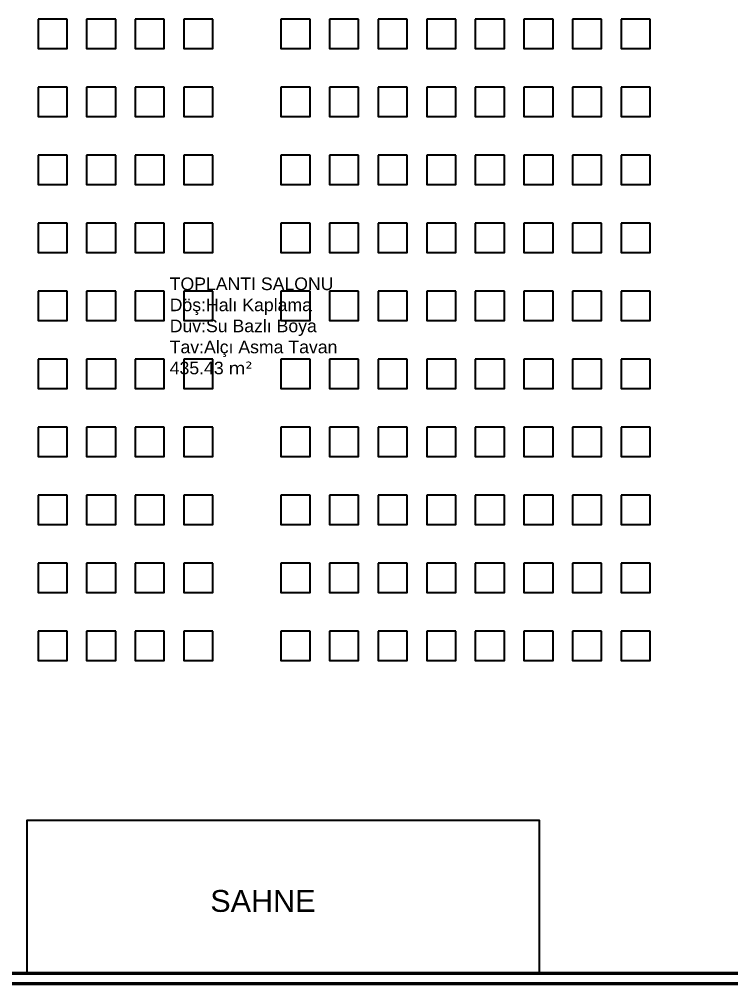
# Model space of a CAD drawing. Header units: millimetres. Extents: x 1443065 to 1517367, y 3763150 to 3779068.
# Drawn here: x 1486929 to 1488393, y 3765844 to 3767832 of the extents above; entities that cross this region are included whole.
import ezdxf

# ---------------------------------------------------------------- set-up
doc = ezdxf.new("R2010")
doc.units = ezdxf.units.MM
for name, color, linetype, lineweight in [('DUVAR', 2, 'Continuous', 35), ('MAHAL', 52, 'Continuous', 13), ('SIVA', 3, 'Continuous', 9)]:
    doc.layers.add(name, color=color, linetype=linetype, lineweight=lineweight)
doc.layers.add('m-TFR_vitrifiye', color=1, linetype='Continuous')
doc.styles.get("Standard").update_dxf_attribs({"font": 'arial.ttf'})

msp = doc.modelspace()

# ---------------------------------------------------------------- linework, layer by layer
at = {"layer": 'DUVAR'}
for p, q in [((1486457.1, 3765867.1), (1488437.1, 3765867.1)), ((1486157.1, 3765847.1), (1488437.1, 3765847.1))]:
    msp.add_line(p, q, dxfattribs=at)
at = {"layer": 'm-TFR_vitrifiye'}
for p, q in [((1487027, 3767831.8), (1486967, 3767831.8)), ((1487127, 3767831.8), (1487067, 3767831.8)), ((1487227, 3767831.8), (1487167, 3767831.8)), ((1487327, 3767831.8), (1487267, 3767831.8)), ((1487527, 3767831.8), (1487467, 3767831.8)), ((1487627, 3767831.8), (1487567, 3767831.8)), ((1487727, 3767831.8), (1487667, 3767831.8)), ((1487827, 3767831.8), (1487767, 3767831.8)), ((1487927, 3767831.8), (1487867, 3767831.8)), ((1488027, 3767831.8), (1487967, 3767831.8)), ((1488127, 3767831.8), (1488067, 3767831.8)), ((1488227, 3767831.8), (1488167, 3767831.8)), ((1487027, 3767691.8), (1486967, 3767691.8)), ((1487127, 3767691.8), (1487067, 3767691.8)), ((1487227, 3767691.8), (1487167, 3767691.8)), ((1487327, 3767691.8), (1487267, 3767691.8)), ((1487527, 3767691.8), (1487467, 3767691.8)), ((1487627, 3767691.8), (1487567, 3767691.8)), ((1487727, 3767691.8), (1487667, 3767691.8)), ((1487827, 3767691.8), (1487767, 3767691.8)), ((1487927, 3767691.8), (1487867, 3767691.8)), ((1488027, 3767691.8), (1487967, 3767691.8)), ((1488127, 3767691.8), (1488067, 3767691.8)), ((1488227, 3767691.8), (1488167, 3767691.8)), ((1487027, 3767551.8), (1486967, 3767551.8)), ((1487127, 3767551.8), (1487067, 3767551.8)), ((1487227, 3767551.8), (1487167, 3767551.8)), ((1487327, 3767551.8), (1487267, 3767551.8)), ((1487527, 3767551.8), (1487467, 3767551.8)), ((1487627, 3767551.8), (1487567, 3767551.8)), ((1487727, 3767551.8), (1487667, 3767551.8)), ((1487827, 3767551.8), (1487767, 3767551.8)), ((1487927, 3767551.8), (1487867, 3767551.8)), ((1488027, 3767551.8), (1487967, 3767551.8)), ((1488127, 3767551.8), (1488067, 3767551.8)), ((1488227, 3767551.8), (1488167, 3767551.8)), ((1487027, 3767411.8), (1486967, 3767411.8)), ((1487027, 3767411.8), (1486967, 3767411.8)), ((1487127, 3767411.8), (1487067, 3767411.8)), ((1487127, 3767411.8), (1487067, 3767411.8)), ((1487227, 3767411.8), (1487167, 3767411.8)), ((1487227, 3767411.8), (1487167, 3767411.8)), ((1487327, 3767411.8), (1487267, 3767411.8)), ((1487327, 3767411.8), (1487267, 3767411.8)), ((1487527, 3767411.8), (1487467, 3767411.8)), ((1487527, 3767411.8), (1487467, 3767411.8)), ((1487627, 3767411.8), (1487567, 3767411.8)), ((1487627, 3767411.8), (1487567, 3767411.8)), ((1487727, 3767411.8), (1487667, 3767411.8)), ((1487727, 3767411.8), (1487667, 3767411.8)), ((1487827, 3767411.8), (1487767, 3767411.8)), ((1487827, 3767411.8), (1487767, 3767411.8)), ((1487927, 3767411.8), (1487867, 3767411.8)), ((1487927, 3767411.8), (1487867, 3767411.8)), ((1488027, 3767411.8), (1487967, 3767411.8)), ((1488027, 3767411.8), (1487967, 3767411.8)), ((1488127, 3767411.8), (1488067, 3767411.8)), ((1488127, 3767411.8), (1488067, 3767411.8)), ((1488227, 3767411.8), (1488167, 3767411.8)), ((1488227, 3767411.8), (1488167, 3767411.8)), ((1487027, 3767271.8), (1486967, 3767271.8)), ((1487127, 3767271.8), (1487067, 3767271.8)), ((1487227, 3767271.8), (1487167, 3767271.8)), ((1487327, 3767271.8), (1487267, 3767271.8)), ((1487527, 3767271.8), (1487467, 3767271.8)), ((1487627, 3767271.8), (1487567, 3767271.8)), ((1487727, 3767271.8), (1487667, 3767271.8)), ((1487827, 3767271.8), (1487767, 3767271.8)), ((1487927, 3767271.8), (1487867, 3767271.8)), ((1488027, 3767271.8), (1487967, 3767271.8)), ((1488127, 3767271.8), (1488067, 3767271.8)), ((1488227, 3767271.8), (1488167, 3767271.8)), ((1487027, 3767131.8), (1486967, 3767131.8)), ((1487127, 3767131.8), (1487067, 3767131.8)), ((1487227, 3767131.8), (1487167, 3767131.8)), ((1487327, 3767131.8), (1487267, 3767131.8)), ((1487527, 3767131.8), (1487467, 3767131.8)), ((1487627, 3767131.8), (1487567, 3767131.8)), ((1487727, 3767131.8), (1487667, 3767131.8)), ((1487827, 3767131.8), (1487767, 3767131.8)), ((1487927, 3767131.8), (1487867, 3767131.8)), ((1488027, 3767131.8), (1487967, 3767131.8)), ((1488127, 3767131.8), (1488067, 3767131.8)), ((1488227, 3767131.8), (1488167, 3767131.8)), ((1487027, 3766991.8), (1486967, 3766991.8)), ((1487027, 3766991.8), (1486967, 3766991.8)), ((1487127, 3766991.8), (1487067, 3766991.8)), ((1487127, 3766991.8), (1487067, 3766991.8)), ((1487227, 3766991.8), (1487167, 3766991.8)), ((1487227, 3766991.8), (1487167, 3766991.8)), ((1487327, 3766991.8), (1487267, 3766991.8)), ((1487327, 3766991.8), (1487267, 3766991.8)), ((1487527, 3766991.8), (1487467, 3766991.8)), ((1487527, 3766991.8), (1487467, 3766991.8)), ((1487627, 3766991.8), (1487567, 3766991.8)), ((1487627, 3766991.8), (1487567, 3766991.8)), ((1487727, 3766991.8), (1487667, 3766991.8)), ((1487727, 3766991.8), (1487667, 3766991.8)), ((1487827, 3766991.8), (1487767, 3766991.8)), ((1487827, 3766991.8), (1487767, 3766991.8)), ((1487927, 3766991.8), (1487867, 3766991.8)), ((1487927, 3766991.8), (1487867, 3766991.8)), ((1488027, 3766991.8), (1487967, 3766991.8)), ((1488027, 3766991.8), (1487967, 3766991.8)), ((1488127, 3766991.8), (1488067, 3766991.8)), ((1488127, 3766991.8), (1488067, 3766991.8)), ((1488227, 3766991.8), (1488167, 3766991.8)), ((1488227, 3766991.8), (1488167, 3766991.8)), ((1487027, 3766851.8), (1486967, 3766851.8)), ((1487127, 3766851.8), (1487067, 3766851.8)), ((1487227, 3766851.8), (1487167, 3766851.8)), ((1487327, 3766851.8), (1487267, 3766851.8)), ((1487527, 3766851.8), (1487467, 3766851.8)), ((1487627, 3766851.8), (1487567, 3766851.8)), ((1487727, 3766851.8), (1487667, 3766851.8)), ((1487827, 3766851.8), (1487767, 3766851.8)), ((1487927, 3766851.8), (1487867, 3766851.8)), ((1488027, 3766851.8), (1487967, 3766851.8)), ((1488127, 3766851.8), (1488067, 3766851.8)), ((1488227, 3766851.8), (1488167, 3766851.8)), ((1487027, 3766711.8), (1486967, 3766711.8)), ((1487127, 3766711.8), (1487067, 3766711.8)), ((1487227, 3766711.8), (1487167, 3766711.8)), ((1487327, 3766711.8), (1487267, 3766711.8)), ((1487527, 3766711.8), (1487467, 3766711.8)), ((1487627, 3766711.8), (1487567, 3766711.8)), ((1487727, 3766711.8), (1487667, 3766711.8)), ((1487827, 3766711.8), (1487767, 3766711.8)), ((1487927, 3766711.8), (1487867, 3766711.8)), ((1488027, 3766711.8), (1487967, 3766711.8)), ((1488127, 3766711.8), (1488067, 3766711.8)), ((1488227, 3766711.8), (1488167, 3766711.8)), ((1487027, 3766571.8), (1486967, 3766571.8)), ((1487127, 3766571.8), (1487067, 3766571.8)), ((1487227, 3766571.8), (1487167, 3766571.8)), ((1487327, 3766571.8), (1487267, 3766571.8)), ((1487527, 3766571.8), (1487467, 3766571.8)), ((1487627, 3766571.8), (1487567, 3766571.8)), ((1487727, 3766571.8), (1487667, 3766571.8)), ((1487827, 3766571.8), (1487767, 3766571.8)), ((1487927, 3766571.8), (1487867, 3766571.8)), ((1488027, 3766571.8), (1487967, 3766571.8)), ((1488127, 3766571.8), (1488067, 3766571.8)), ((1488227, 3766571.8), (1488167, 3766571.8))]:
    msp.add_line(p, q, dxfattribs=at)
for points in [[(1486967, 3767831.8), (1486967, 3767771.8), (1487027, 3767771.8), (1487027, 3767831.8)], [(1487067, 3767831.8), (1487067, 3767771.8), (1487127, 3767771.8), (1487127, 3767831.8)], [(1487167, 3767831.8), (1487167, 3767771.8), (1487227, 3767771.8), (1487227, 3767831.8)], [(1487267, 3767831.8), (1487267, 3767771.8), (1487327, 3767771.8), (1487327, 3767831.8)], [(1487467, 3767831.8), (1487467, 3767771.8), (1487527, 3767771.8), (1487527, 3767831.8)], [(1487567, 3767831.8), (1487567, 3767771.8), (1487627, 3767771.8), (1487627, 3767831.8)], [(1487667, 3767831.8), (1487667, 3767771.8), (1487727, 3767771.8), (1487727, 3767831.8)], [(1487767, 3767831.8), (1487767, 3767771.8), (1487827, 3767771.8), (1487827, 3767831.8)], [(1487867, 3767831.8), (1487867, 3767771.8), (1487927, 3767771.8), (1487927, 3767831.8)], [(1487967, 3767831.8), (1487967, 3767771.8), (1488027, 3767771.8), (1488027, 3767831.8)], [(1488067, 3767831.8), (1488067, 3767771.8), (1488127, 3767771.8), (1488127, 3767831.8)], [(1488167, 3767831.8), (1488167, 3767771.8), (1488227, 3767771.8), (1488227, 3767831.8)], [(1486967, 3767691.8), (1486967, 3767631.8), (1487027, 3767631.8), (1487027, 3767691.8)], [(1487067, 3767691.8), (1487067, 3767631.8), (1487127, 3767631.8), (1487127, 3767691.8)], [(1487167, 3767691.8), (1487167, 3767631.8), (1487227, 3767631.8), (1487227, 3767691.8)], [(1487267, 3767691.8), (1487267, 3767631.8), (1487327, 3767631.8), (1487327, 3767691.8)], [(1487467, 3767691.8), (1487467, 3767631.8), (1487527, 3767631.8), (1487527, 3767691.8)], [(1487567, 3767691.8), (1487567, 3767631.8), (1487627, 3767631.8), (1487627, 3767691.8)], [(1487667, 3767691.8), (1487667, 3767631.8), (1487727, 3767631.8), (1487727, 3767691.8)], [(1487767, 3767691.8), (1487767, 3767631.8), (1487827, 3767631.8), (1487827, 3767691.8)], [(1487867, 3767691.8), (1487867, 3767631.8), (1487927, 3767631.8), (1487927, 3767691.8)], [(1487967, 3767691.8), (1487967, 3767631.8), (1488027, 3767631.8), (1488027, 3767691.8)], [(1488067, 3767691.8), (1488067, 3767631.8), (1488127, 3767631.8), (1488127, 3767691.8)], [(1488167, 3767691.8), (1488167, 3767631.8), (1488227, 3767631.8), (1488227, 3767691.8)], [(1486967, 3767551.8), (1486967, 3767491.8), (1487027, 3767491.8), (1487027, 3767551.8)], [(1487067, 3767551.8), (1487067, 3767491.8), (1487127, 3767491.8), (1487127, 3767551.8)], [(1487167, 3767551.8), (1487167, 3767491.8), (1487227, 3767491.8), (1487227, 3767551.8)], [(1487267, 3767551.8), (1487267, 3767491.8), (1487327, 3767491.8), (1487327, 3767551.8)], [(1487467, 3767551.8), (1487467, 3767491.8), (1487527, 3767491.8), (1487527, 3767551.8)], [(1487567, 3767551.8), (1487567, 3767491.8), (1487627, 3767491.8), (1487627, 3767551.8)], [(1487667, 3767551.8), (1487667, 3767491.8), (1487727, 3767491.8), (1487727, 3767551.8)], [(1487767, 3767551.8), (1487767, 3767491.8), (1487827, 3767491.8), (1487827, 3767551.8)], [(1487867, 3767551.8), (1487867, 3767491.8), (1487927, 3767491.8), (1487927, 3767551.8)], [(1487967, 3767551.8), (1487967, 3767491.8), (1488027, 3767491.8), (1488027, 3767551.8)], [(1488067, 3767551.8), (1488067, 3767491.8), (1488127, 3767491.8), (1488127, 3767551.8)], [(1488167, 3767551.8), (1488167, 3767491.8), (1488227, 3767491.8), (1488227, 3767551.8)], [(1486967, 3767411.8), (1486967, 3767351.8), (1487027, 3767351.8), (1487027, 3767411.8)], [(1486967, 3767411.8), (1486967, 3767351.8), (1487027, 3767351.8), (1487027, 3767411.8)], [(1487067, 3767411.8), (1487067, 3767351.8), (1487127, 3767351.8), (1487127, 3767411.8)], [(1487067, 3767411.8), (1487067, 3767351.8), (1487127, 3767351.8), (1487127, 3767411.8)], [(1487167, 3767411.8), (1487167, 3767351.8), (1487227, 3767351.8), (1487227, 3767411.8)], [(1487167, 3767411.8), (1487167, 3767351.8), (1487227, 3767351.8), (1487227, 3767411.8)], [(1487267, 3767411.8), (1487267, 3767351.8), (1487327, 3767351.8), (1487327, 3767411.8)], [(1487267, 3767411.8), (1487267, 3767351.8), (1487327, 3767351.8), (1487327, 3767411.8)], [(1487467, 3767411.8), (1487467, 3767351.8), (1487527, 3767351.8), (1487527, 3767411.8)], [(1487467, 3767411.8), (1487467, 3767351.8), (1487527, 3767351.8), (1487527, 3767411.8)], [(1487567, 3767411.8), (1487567, 3767351.8), (1487627, 3767351.8), (1487627, 3767411.8)], [(1487567, 3767411.8), (1487567, 3767351.8), (1487627, 3767351.8), (1487627, 3767411.8)], [(1487667, 3767411.8), (1487667, 3767351.8), (1487727, 3767351.8), (1487727, 3767411.8)], [(1487667, 3767411.8), (1487667, 3767351.8), (1487727, 3767351.8), (1487727, 3767411.8)], [(1487767, 3767411.8), (1487767, 3767351.8), (1487827, 3767351.8), (1487827, 3767411.8)], [(1487767, 3767411.8), (1487767, 3767351.8), (1487827, 3767351.8), (1487827, 3767411.8)], [(1487867, 3767411.8), (1487867, 3767351.8), (1487927, 3767351.8), (1487927, 3767411.8)], [(1487867, 3767411.8), (1487867, 3767351.8), (1487927, 3767351.8), (1487927, 3767411.8)], [(1487967, 3767411.8), (1487967, 3767351.8), (1488027, 3767351.8), (1488027, 3767411.8)], [(1487967, 3767411.8), (1487967, 3767351.8), (1488027, 3767351.8), (1488027, 3767411.8)], [(1488067, 3767411.8), (1488067, 3767351.8), (1488127, 3767351.8), (1488127, 3767411.8)], [(1488067, 3767411.8), (1488067, 3767351.8), (1488127, 3767351.8), (1488127, 3767411.8)], [(1488167, 3767411.8), (1488167, 3767351.8), (1488227, 3767351.8), (1488227, 3767411.8)], [(1488167, 3767411.8), (1488167, 3767351.8), (1488227, 3767351.8), (1488227, 3767411.8)], [(1486967, 3767271.8), (1486967, 3767211.8), (1487027, 3767211.8), (1487027, 3767271.8)], [(1487067, 3767271.8), (1487067, 3767211.8), (1487127, 3767211.8), (1487127, 3767271.8)], [(1487167, 3767271.8), (1487167, 3767211.8), (1487227, 3767211.8), (1487227, 3767271.8)], [(1487267, 3767271.8), (1487267, 3767211.8), (1487327, 3767211.8), (1487327, 3767271.8)], [(1487467, 3767271.8), (1487467, 3767211.8), (1487527, 3767211.8), (1487527, 3767271.8)], [(1487567, 3767271.8), (1487567, 3767211.8), (1487627, 3767211.8), (1487627, 3767271.8)], [(1487667, 3767271.8), (1487667, 3767211.8), (1487727, 3767211.8), (1487727, 3767271.8)], [(1487767, 3767271.8), (1487767, 3767211.8), (1487827, 3767211.8), (1487827, 3767271.8)], [(1487867, 3767271.8), (1487867, 3767211.8), (1487927, 3767211.8), (1487927, 3767271.8)], [(1487967, 3767271.8), (1487967, 3767211.8), (1488027, 3767211.8), (1488027, 3767271.8)], [(1488067, 3767271.8), (1488067, 3767211.8), (1488127, 3767211.8), (1488127, 3767271.8)], [(1488167, 3767271.8), (1488167, 3767211.8), (1488227, 3767211.8), (1488227, 3767271.8)], [(1486967, 3767131.8), (1486967, 3767071.8), (1487027, 3767071.8), (1487027, 3767131.8)], [(1487067, 3767131.8), (1487067, 3767071.8), (1487127, 3767071.8), (1487127, 3767131.8)], [(1487167, 3767131.8), (1487167, 3767071.8), (1487227, 3767071.8), (1487227, 3767131.8)], [(1487267, 3767131.8), (1487267, 3767071.8), (1487327, 3767071.8), (1487327, 3767131.8)], [(1487467, 3767131.8), (1487467, 3767071.8), (1487527, 3767071.8), (1487527, 3767131.8)], [(1487567, 3767131.8), (1487567, 3767071.8), (1487627, 3767071.8), (1487627, 3767131.8)], [(1487667, 3767131.8), (1487667, 3767071.8), (1487727, 3767071.8), (1487727, 3767131.8)], [(1487767, 3767131.8), (1487767, 3767071.8), (1487827, 3767071.8), (1487827, 3767131.8)], [(1487867, 3767131.8), (1487867, 3767071.8), (1487927, 3767071.8), (1487927, 3767131.8)], [(1487967, 3767131.8), (1487967, 3767071.8), (1488027, 3767071.8), (1488027, 3767131.8)], [(1488067, 3767131.8), (1488067, 3767071.8), (1488127, 3767071.8), (1488127, 3767131.8)], [(1488167, 3767131.8), (1488167, 3767071.8), (1488227, 3767071.8), (1488227, 3767131.8)], [(1486967, 3766991.8), (1486967, 3766931.8), (1487027, 3766931.8), (1487027, 3766991.8)], [(1486967, 3766991.8), (1486967, 3766931.8), (1487027, 3766931.8), (1487027, 3766991.8)], [(1487067, 3766991.8), (1487067, 3766931.8), (1487127, 3766931.8), (1487127, 3766991.8)], [(1487067, 3766991.8), (1487067, 3766931.8), (1487127, 3766931.8), (1487127, 3766991.8)], [(1487167, 3766991.8), (1487167, 3766931.8), (1487227, 3766931.8), (1487227, 3766991.8)], [(1487167, 3766991.8), (1487167, 3766931.8), (1487227, 3766931.8), (1487227, 3766991.8)], [(1487267, 3766991.8), (1487267, 3766931.8), (1487327, 3766931.8), (1487327, 3766991.8)], [(1487267, 3766991.8), (1487267, 3766931.8), (1487327, 3766931.8), (1487327, 3766991.8)], [(1487467, 3766991.8), (1487467, 3766931.8), (1487527, 3766931.8), (1487527, 3766991.8)], [(1487467, 3766991.8), (1487467, 3766931.8), (1487527, 3766931.8), (1487527, 3766991.8)], [(1487567, 3766991.8), (1487567, 3766931.8), (1487627, 3766931.8), (1487627, 3766991.8)], [(1487567, 3766991.8), (1487567, 3766931.8), (1487627, 3766931.8), (1487627, 3766991.8)], [(1487667, 3766991.8), (1487667, 3766931.8), (1487727, 3766931.8), (1487727, 3766991.8)], [(1487667, 3766991.8), (1487667, 3766931.8), (1487727, 3766931.8), (1487727, 3766991.8)], [(1487767, 3766991.8), (1487767, 3766931.8), (1487827, 3766931.8), (1487827, 3766991.8)], [(1487767, 3766991.8), (1487767, 3766931.8), (1487827, 3766931.8), (1487827, 3766991.8)], [(1487867, 3766991.8), (1487867, 3766931.8), (1487927, 3766931.8), (1487927, 3766991.8)], [(1487867, 3766991.8), (1487867, 3766931.8), (1487927, 3766931.8), (1487927, 3766991.8)], [(1487967, 3766991.8), (1487967, 3766931.8), (1488027, 3766931.8), (1488027, 3766991.8)], [(1487967, 3766991.8), (1487967, 3766931.8), (1488027, 3766931.8), (1488027, 3766991.8)], [(1488067, 3766991.8), (1488067, 3766931.8), (1488127, 3766931.8), (1488127, 3766991.8)], [(1488067, 3766991.8), (1488067, 3766931.8), (1488127, 3766931.8), (1488127, 3766991.8)], [(1488167, 3766991.8), (1488167, 3766931.8), (1488227, 3766931.8), (1488227, 3766991.8)], [(1488167, 3766991.8), (1488167, 3766931.8), (1488227, 3766931.8), (1488227, 3766991.8)], [(1486967, 3766851.8), (1486967, 3766791.8), (1487027, 3766791.8), (1487027, 3766851.8)], [(1487067, 3766851.8), (1487067, 3766791.8), (1487127, 3766791.8), (1487127, 3766851.8)], [(1487167, 3766851.8), (1487167, 3766791.8), (1487227, 3766791.8), (1487227, 3766851.8)], [(1487267, 3766851.8), (1487267, 3766791.8), (1487327, 3766791.8), (1487327, 3766851.8)], [(1487467, 3766851.8), (1487467, 3766791.8), (1487527, 3766791.8), (1487527, 3766851.8)], [(1487567, 3766851.8), (1487567, 3766791.8), (1487627, 3766791.8), (1487627, 3766851.8)], [(1487667, 3766851.8), (1487667, 3766791.8), (1487727, 3766791.8), (1487727, 3766851.8)], [(1487767, 3766851.8), (1487767, 3766791.8), (1487827, 3766791.8), (1487827, 3766851.8)], [(1487867, 3766851.8), (1487867, 3766791.8), (1487927, 3766791.8), (1487927, 3766851.8)], [(1487967, 3766851.8), (1487967, 3766791.8), (1488027, 3766791.8), (1488027, 3766851.8)], [(1488067, 3766851.8), (1488067, 3766791.8), (1488127, 3766791.8), (1488127, 3766851.8)], [(1488167, 3766851.8), (1488167, 3766791.8), (1488227, 3766791.8), (1488227, 3766851.8)], [(1486967, 3766711.8), (1486967, 3766651.8), (1487027, 3766651.8), (1487027, 3766711.8)], [(1487067, 3766711.8), (1487067, 3766651.8), (1487127, 3766651.8), (1487127, 3766711.8)], [(1487167, 3766711.8), (1487167, 3766651.8), (1487227, 3766651.8), (1487227, 3766711.8)], [(1487267, 3766711.8), (1487267, 3766651.8), (1487327, 3766651.8), (1487327, 3766711.8)], [(1487467, 3766711.8), (1487467, 3766651.8), (1487527, 3766651.8), (1487527, 3766711.8)], [(1487567, 3766711.8), (1487567, 3766651.8), (1487627, 3766651.8), (1487627, 3766711.8)], [(1487667, 3766711.8), (1487667, 3766651.8), (1487727, 3766651.8), (1487727, 3766711.8)], [(1487767, 3766711.8), (1487767, 3766651.8), (1487827, 3766651.8), (1487827, 3766711.8)], [(1487867, 3766711.8), (1487867, 3766651.8), (1487927, 3766651.8), (1487927, 3766711.8)], [(1487967, 3766711.8), (1487967, 3766651.8), (1488027, 3766651.8), (1488027, 3766711.8)], [(1488067, 3766711.8), (1488067, 3766651.8), (1488127, 3766651.8), (1488127, 3766711.8)], [(1488167, 3766711.8), (1488167, 3766651.8), (1488227, 3766651.8), (1488227, 3766711.8)], [(1486967, 3766571.8), (1486967, 3766511.8), (1487027, 3766511.8), (1487027, 3766571.8)], [(1487067, 3766571.8), (1487067, 3766511.8), (1487127, 3766511.8), (1487127, 3766571.8)], [(1487167, 3766571.8), (1487167, 3766511.8), (1487227, 3766511.8), (1487227, 3766571.8)], [(1487267, 3766571.8), (1487267, 3766511.8), (1487327, 3766511.8), (1487327, 3766571.8)], [(1487467, 3766571.8), (1487467, 3766511.8), (1487527, 3766511.8), (1487527, 3766571.8)], [(1487567, 3766571.8), (1487567, 3766511.8), (1487627, 3766511.8), (1487627, 3766571.8)], [(1487667, 3766571.8), (1487667, 3766511.8), (1487727, 3766511.8), (1487727, 3766571.8)], [(1487767, 3766571.8), (1487767, 3766511.8), (1487827, 3766511.8), (1487827, 3766571.8)], [(1487867, 3766571.8), (1487867, 3766511.8), (1487927, 3766511.8), (1487927, 3766571.8)], [(1487967, 3766571.8), (1487967, 3766511.8), (1488027, 3766511.8), (1488027, 3766571.8)], [(1488067, 3766571.8), (1488067, 3766511.8), (1488127, 3766511.8), (1488127, 3766571.8)], [(1488167, 3766571.8), (1488167, 3766511.8), (1488227, 3766511.8), (1488227, 3766571.8)], [(1486944.7, 3765870.1), (1486944.7, 3766183), (1487998.5, 3766183), (1487998.5, 3765870.1)]]:
    msp.add_lwpolyline(points, dxfattribs=at)
at = {"layer": 'SIVA'}
msp.add_line((1486460.1, 3765870.1), (1488434.1, 3765870.1), dxfattribs=at)
msp.add_lwpolyline([(1489446.4, 3765854.6), (1489446.4, 3765844.1), (1485994.1, 3765844.1), (1485994.1, 3766539.6), (1486434.1, 3766539.6), (1486434.1, 3766776.6)], dxfattribs=at)

# ---------------------------------------------------------------- texts
at = {"layer": 'MAHAL', "attachment_point": 7}
for s, insert, char_height, width in [('\\pt220.00004;{\\f@Arial Unicode MS|b0|i0|c162|p34;TOPLANTI SALONU\\P\\ptz;Dö}ş{\\f@Arial Unicode MS|b0|i0|c162|p34;:Hal}ı{\\f@Arial Unicode MS|b0|i0|c162|p34; Kaplama\\PDuv:Su Bazl}ı{\\f@Arial Unicode MS|b0|i0|c162|p34; Boya\\PTav:Alç}ı{\\f@Arial Unicode MS|b0|i0|c162|p34; Asma Tavan\\P435.43 \\fVerdana|b0|i0|c162|p34;m²}', (1487238.1, 3767100.5), 26, 661.233), ('{\\f@Arial Unicode MS|b0|i0|c162|p34;SAHNE}', (1487321.6, 3765993.4), 45, 353.833)]:
    msp.add_mtext(s, dxfattribs=dict(at, insert=insert, char_height=char_height, width=width))

doc.saveas('drawing.dxf')
